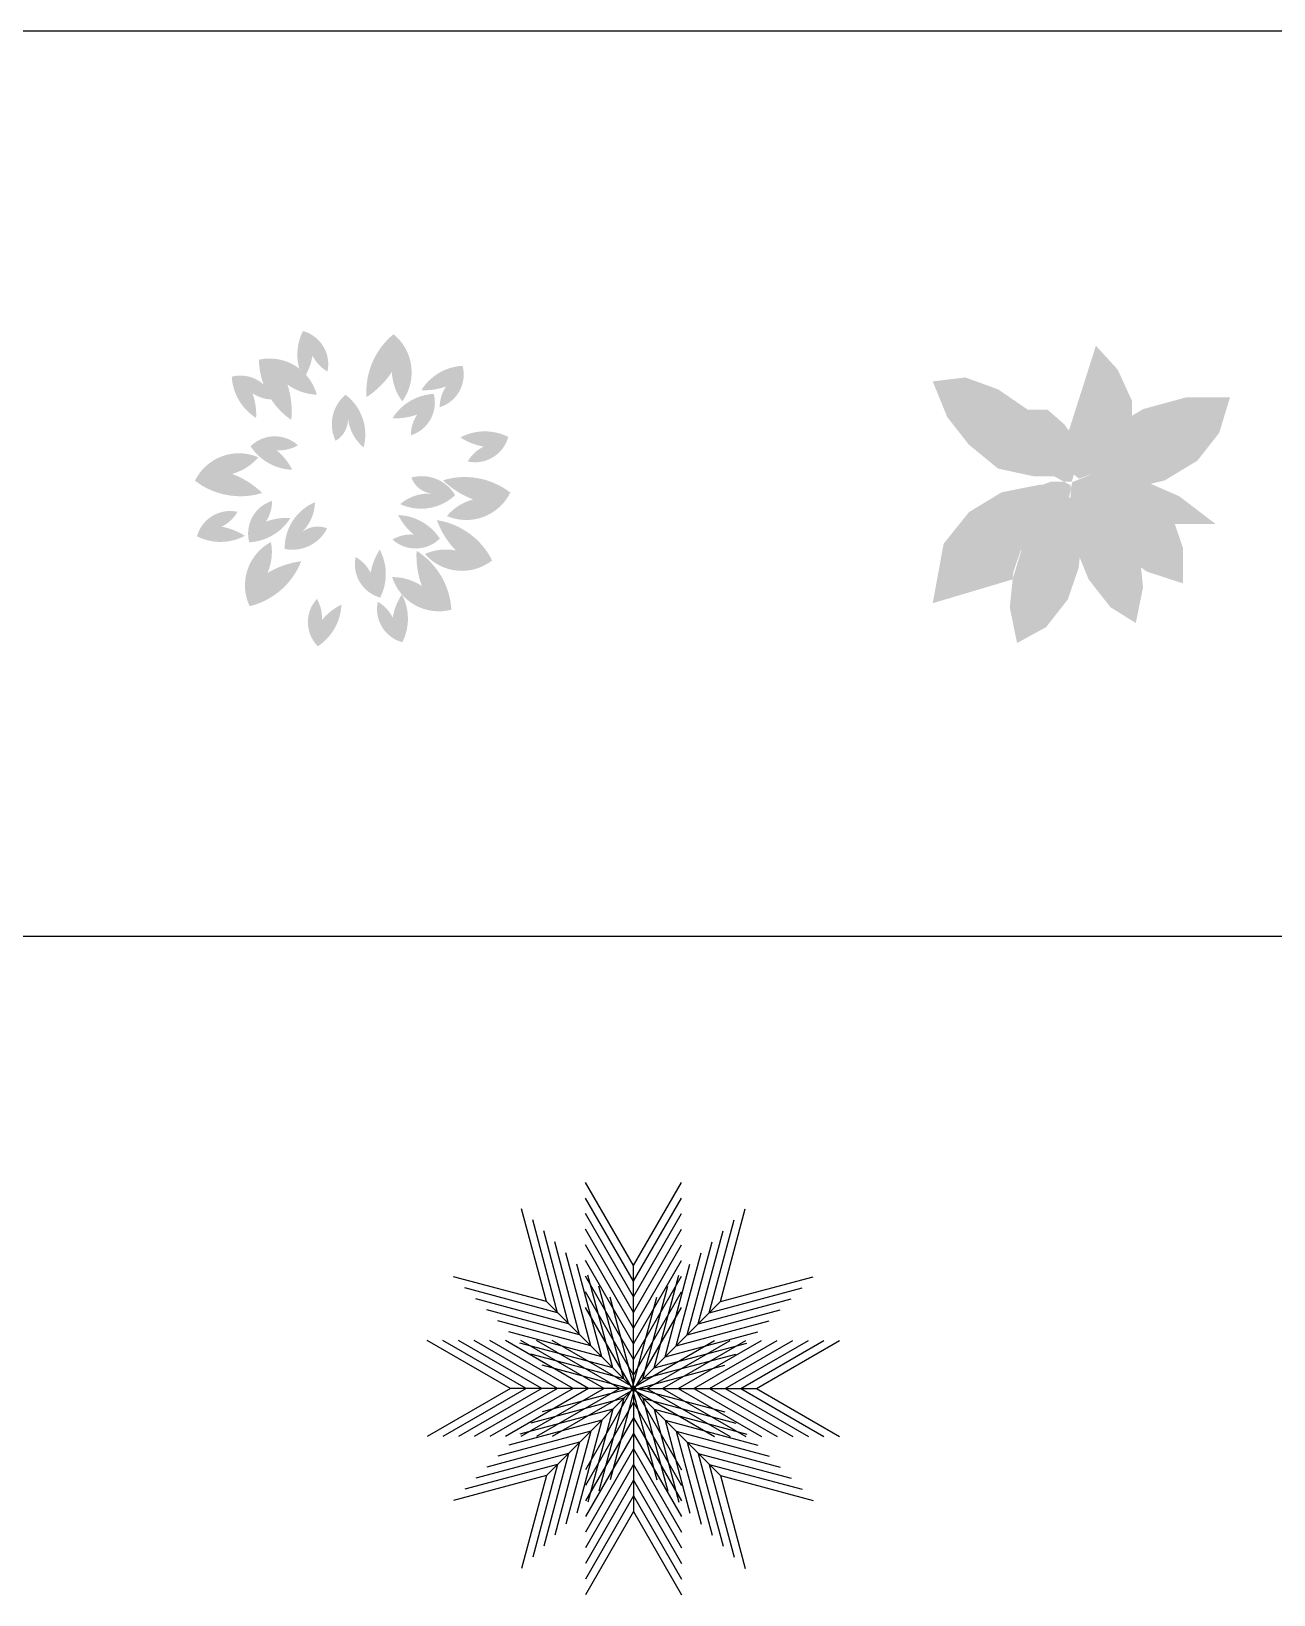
# Model space of a CAD drawing. Header units: millimetres. Extents: x 11966 to 133335, y 1756 to 88592.
# Drawn here: x 88446 to 107531, y 20750 to 44769 of the extents above; entities that cross this region are included whole.
import ezdxf

# ---------------------------------------------------------------- set-up
doc = ezdxf.new("R2010")
doc.units = ezdxf.units.MM
doc.layers.add('www.cad-blocks.net', color=7, linetype='Continuous')

# ---------------------------------------------------------------- blocks, each defined once
blk = doc.blocks.new('A$C5D8F42B2')
h = blk.add_hatch(color=72)
edge = h.paths.add_edge_path()
edge.add_arc((2.250505160661305, 2.842030039061228), 0.4978731137378011, 130.5155357901687, 205.2793200782415, ccw=False)
edge.add_arc((1.54424451411046, 2.711107115160758), 0.6372261887113932, -15.111915442013583, 53.07618310196301, ccw=False)
edge.add_arc((2.519997591815581, 2.978395363853451), 0.5637868811645603, 185.4370612256781, 230.2426175910658, ccw=False)
edge.add_arc((1.640911254448383, 2.905114750193661), 0.3184559044301756, -59.96451114610568, 3.5755767172727815, ccw=False)
edge = h.paths.add_edge_path()
edge.add_arc((1.138765885144721, 3.488661246455649), 0.6680847906645886, 183.2108565518895, 237.8683122090556, ccw=False)
edge.add_arc((0.5833873535477778, 3.02570465429153), 0.439941901613008, 17.58104795295702, 104.7025213490625, ccw=False)
edge.add_arc((0.99942511942686, 3.62857094711535), 0.4699917985449626, 235.89214001606558, 270.4089717505024, ccw=False)
edge.add_arc((-0.0004919929319839866, 2.966952684355419), 0.7851619443927828, -3.215739861449208, 20.30561586943071, ccw=False)
edge = h.paths.add_edge_path()
edge.add_arc((0.3273009591721348, 2.004026706581044), 0.6680847906644316, 243.2108565518863, 297.8683122090427, ccw=False)
edge.add_arc((0.4505438630792469, 1.291576493391858), 0.4399419016128068, 77.58104795292178, 164.7025213490706, ccw=False)
edge.add_arc((0.1364652213585487, 1.953308914003173), 0.4699917985448916, 295.89214001599623, 330.4089717504265, ccw=False)
edge.add_arc((0.2094848883346003, 0.7565461616245557), 0.7851619443925159, 56.78426013849253, 80.3056158693737, ccw=False)
edge = h.paths.add_edge_path()
edge.add_arc((0.4738330701266023, 1.439654160640202), 0.9544068438067338, 283.75206273574145, 338.40951839290017, ccw=False)
edge.add_arc((1.269184429062079, 0.7806380953716143), 0.6284884308761078, 118.12225413685391, 205.2437275329507, ccw=False)
edge.add_arc((0.3137514089005435, 1.207390387411124), 0.6714168550641744, -23.56665380007138, 10.95017793435892, ccw=False)
edge.add_arc((1.504294235675843, -0.02404379239442278), 1.121659920561105, 97.32546632238842, 120.84682205327499, ccw=False)
edge = h.paths.add_edge_path()
edge.add_arc((2.329879048205612, 0.4142495816272458), 0.9544068438064055, 3.2108565518756222, 57.86831220903548, ccw=False)
edge.add_arc((3.123276950453374, 1.075616141878527), 0.6284884308760944, 197.581047952987, 284.70252134912994, ccw=False)
edge.add_arc((2.528937284915401, 0.2143785807506902), 0.6714168550640274, 55.89214001605279, 90.40897175047382, ccw=False)
edge.add_arc((3.95739030260097, 1.159547527526684), 1.121659920560547, 176.7842601384942, 200.3056158693717, ccw=False)
edge = h.paths.add_edge_path()
edge.add_arc((3.454102469036343, 1.212112237957172), 0.954406843806446, 52.31721872925408, 106.97467438640771, ccw=False)
edge.add_arc((3.473561574294081, 2.244830641768658), 0.6284884308756634, 246.6874101303526, 333.8088835264978, ccw=False)
edge.add_arc((3.735505032762148, 1.231738642301025), 0.6714168550645755, 104.9985021934491, 139.515333927878, ccw=False)
edge.add_arc((3.956173687431601, 2.930305010358552), 1.121659920561173, 225.8906223159361, 249.4119780468258, ccw=False)
edge = h.paths.add_edge_path()
edge.add_arc((3.463831159183201, 2.923593500303923), 0.6680847906643886, 93.21085655189052, 147.8683122090448, ccw=False)
edge.add_arc((3.000874566989751, 3.478972031900412), 0.4399419016133559, -72.41895204699517, 14.702521349114079, ccw=False)
edge.add_arc((3.603740859814252, 3.06293426602133), 0.469991798545195, 145.8921400160179, 180.4089717504446, ccw=False)
edge.add_arc((2.942122597024309, 4.062851378380856), 0.7851619443927008, 266.78426013853283, 290.30561586941457, ccw=False)
edge = h.paths.add_edge_path()
edge.add_arc((2.058332678867828, 0.3521310464443559), 0.6680847906643214, -26.789143448140976, 27.868312209024907, ccw=False)
edge.add_arc((2.770782892056104, 0.4753739503512406), 0.4399419016130964, 167.5810479529519, 254.702521349049, ccw=False)
edge.add_arc((2.109050471445244, 0.161295308660101), 0.4699917985448916, 25.892140015996176, 60.408971750426474, ccw=False)
edge.add_arc((3.305813223824316, 0.2343149756366074), 0.7851619443922434, 146.7842601384975, 170.3056158693879, ccw=False)
edge = h.paths.add_edge_path()
edge.add_arc((0.5833358093750576, 2.874920093136552), 0.9544068438065643, 232.3234913072018, 286.98094696435504, ccw=False)
edge.add_arc((0.5639897632925113, 1.842199565161991), 0.6284884308756892, 66.69368270828528, 153.8151561044022, ccw=False)
edge.add_arc((0.301935395989176, 2.855262881727413), 0.6714168550640952, 285.00477477137485, 319.521606505817, ccw=False)
edge.add_arc((0.08145269678993827, 1.156672365707891), 1.121659920560796, 45.896894893833576, 69.41825062471759, ccw=False)
edge = h.paths.add_edge_path()
edge.add_arc((1.979196619249251, 3.735058426276282), 0.6680847906643214, 153.2108565518591, 207.8683122090248, ccw=False)
edge.add_arc((1.266746406090306, 3.611815522369398), 0.4399419016130964, -12.418952047048322, 74.702521349049, ccw=False)
edge.add_arc((1.928478826671835, 3.925894164060537), 0.4699917985448916, 205.8921400159963, 240.4089717504265, ccw=False)
edge.add_arc((0.7317160742932174, 3.852874497084031), 0.7851619443922434, 326.78426013849753, 350.3056158693878, ccw=False)
h = blk.add_hatch(color=86)
edge = h.paths.add_edge_path()
edge.add_arc((1.207299723115511, 0.55896019645661), 0.6680847906643806, 303.21085655189813, 357.8683122090608, ccw=False)
edge.add_arc((1.885921158589554, 0.3094665754902053), 0.4399419016131272, 137.5810479529628, 224.7025213491111, ccw=False)
edge.add_arc((1.155804750989773, 0.3683327032185844), 0.469991798544914, -4.107859983966023, 30.408971750467572, ccw=False)
edge.add_arc((2.228741530355137, -0.1668117863418956), 0.7851619443919738, 116.7842601385315, 140.3056158694191, ccw=False)
edge = h.paths.add_edge_path()
edge.add_arc((1.247355222616534, 1.733546201277477), 0.4978731137375501, 258.5969685626181, 333.3607528507116, ccw=False)
edge.add_arc((1.786017257241156, 1.258374521451969), 0.6372261887117315, 112.96951733045461, 181.1576158743867, ccw=False)
edge.add_arc((0.9737995461905484, 1.861565590974806), 0.5637868811643397, 313.51849399810646, 358.32405036349496, ccw=False)
edge.add_arc((1.573684877442929, 1.214804099937737), 0.3184559044298227, 68.116921626269, 131.6570094896635, ccw=False)
edge = h.paths.add_edge_path()
edge.add_arc((1.271050533323205, 2.926705202973153), 0.6680847906641709, 213.2108565518362, 267.8683122089993, ccw=False)
edge.add_arc((1.021556912357482, 2.24808376746887), 0.4399419016126287, 47.58104795291939, 134.7025213490455, ccw=False)
edge.add_arc((1.080423040144524, 2.978200175039547), 0.4699917985451533, 265.89214001609133, 300.40897175051725, ccw=False)
edge.add_arc((0.5452785505256088, 1.905263395704424), 0.7851619443924571, 26.784260138515776, 50.30561586940371, ccw=False)
edge = h.paths.add_edge_path()
edge.add_arc((1.773745742292931, 3.684181076042933), 0.9544068438063967, 180.894919878635, 235.5523755357964, ccw=False)
edge.add_arc((0.9542702585245024, 3.055415706571694), 0.6284884308760251, 15.26511127972708, 102.3865846758219, ccw=False)
edge.add_arc((1.582926827593383, 3.891932707597789), 0.6714168550649007, 233.5762033428093, 268.0930350772254, ccw=False)
edge.add_arc((0.1174465719268483, 3.005259158886929), 1.121659920560509, -5.531676534717121, 17.989679196170073, ccw=False)
edge = h.paths.add_edge_path()
edge.add_arc((3.148659909534445, 3.25804708335636), 0.954406843806813, 129.4663484500762, 184.1238041072137, ccw=False)
edge.add_arc((2.146136741555893, 3.506710020048104), 0.6284884308759939, -36.16346014884192, 50.95801324725261, ccw=False)
edge.add_arc((3.192113028239874, 3.536766341839666), 0.6714168550644269, 182.1476319142241, 216.6644636486424, ccw=False)
edge.add_arc((1.585171738962572, 4.129693027487974), 1.121659920560883, 303.0397520366846, 326.56110776756566, ccw=False)
edge = h.paths.add_edge_path()
edge.add_arc((2.903748118873636, 1.680014758608195), 0.4978731137377334, 30.767674614139196, 105.53145890219321, ccw=False)
edge.add_arc((2.89429431677604, 2.39824559791532), 0.6372261887116479, 245.14022338194178, 313.3283219258685, ccw=False)
edge.add_arc((2.992516158124545, 1.391324773594988), 0.5637868811645032, 85.6892000495921, 130.4947564149763, ccw=False)
edge.add_arc((3.069134035247089, 2.270126536099269), 0.3184559044299542, 200.2876276778499, 263.82771554125816, ccw=False)
edge = h.paths.add_edge_path()
edge.add_arc((2.951342791515344, 0.6717872386088857), 0.954406843806591, 26.609205592907927, 81.2666612500588, ccw=False)
edge.add_arc((3.416853620877646, 1.59384234872914), 0.6284884308761667, 220.979396994015, 308.10087039015787, ccw=False)
edge.add_arc((3.213404747763434, 0.5674027105924324), 0.6714168550640081, 79.29048905710442, 113.80732079153319, ccw=False)
edge.add_arc((4.149043599958077, 2.002116026882504), 1.121659920560339, 200.1826091795032, 223.7039649103857, ccw=False)
edge = h.paths.add_edge_path(flags=16)
edge.add_line((3.321307558154786, 1.246657833872177), (3.046682999102586, 1.320546017112747))
h = blk.add_hatch(color=50)
edge = h.paths.add_edge_path()
edge.add_arc((3.710228338945171, 2.083162766139594), 0.6680847906644316, 63.210856551886195, 117.8683122090427, ccw=False)
edge.add_arc((3.586985435038059, 2.795612979327871), 0.4399419016128068, 257.5810479529218, 344.70252134907054, ccw=False)
edge.add_arc((3.901064076788543, 2.133880558776582), 0.4699917985448916, 115.8921400159962, 150.4089717504264, ccw=False)
edge.add_arc((3.82804440981181, 3.330643311096082), 0.7851619443925159, 236.78426013849258, 260.30561586937375, ccw=False)
edge = h.paths.add_edge_path()
edge.add_arc((3.094446427388903, 2.564145834528063), 0.6680847906646398, 93.21085655184788, 147.8683122090105, ccw=False)
edge.add_arc((2.631489835195225, 3.119524366125006), 0.4399419016128397, -72.41895204706299, 14.702521349100095, ccw=False)
edge.add_arc((3.234356128019499, 2.703486600245924), 0.4699917985447283, 145.8921400160895, 180.4089717505314, ccw=False)
edge.add_arc((2.57273786523001, 3.703403712663658), 0.7851619443927008, 266.78426013853283, 290.30561586941457, ccw=False)
edge = h.paths.add_edge_path()
edge.add_arc((0.6578958208638142, 1.998039137364231), 0.6680847906639887, 273.21085655185016, 327.86831220902326, ccw=False)
edge.add_arc((1.120852413057492, 1.442660605766832), 0.4399419016128993, 107.5810479529462, 194.7025213491298, ccw=False)
edge.add_arc((0.5179861202329903, 1.858698371646369), 0.4699917985447299, -34.107859983886726, 0.4089717505602266, ccw=False)
edge.add_arc((1.179604382993375, 0.8587812592872979), 0.7851619443914297, 86.78426013852811, 110.30561586941201, ccw=False)
edge = h.paths.add_edge_path()
edge.add_arc((1.775296850780705, 0.9249304643008145), 0.668084790664542, -26.78914344810471, 27.868312209060605, ccw=False)
edge.add_arc((2.487747063969437, 1.048173368207699), 0.4399419016131998, 167.5810479529819, 254.7025213491164, ccw=False)
edge.add_arc((1.826014643387907, 0.7340947265170144), 0.4699917985446584, 25.89214001604728, 60.408971750476496, ccw=False)
edge.add_arc((3.022777395766752, 0.807114393493066), 0.7851619443922434, 146.7842601384975, 170.3056158693879, ccw=False)
edge = h.paths.add_edge_path()
edge.add_arc((2.576354054506282, 1.012707880720427), 0.6680847906646251, 33.210856551887105, 87.86831220904128, ccw=False)
edge.add_arc((2.825847675472005, 1.691329316223801), 0.439941901612961, 227.5810479529401, 314.70252134908924, ccw=False)
edge.add_arc((2.766981547714749, 0.961212908653124), 0.4699917985451533, 85.89214001609349, 120.4089717505172, ccw=False)
edge.add_arc((3.302126037303879, 2.034149687988702), 0.7851619443921553, 206.7842601385469, 230.3056158694301, ccw=False)
blk = doc.blocks.new('A$C5FD41495')
h = blk.add_hatch(color=14)
h.paths.add_polyline_path([(2.91361430155689, 1.734797086224489), (2.57695720488573, 1.881905861185942), (2.475253795472781, 1.857216276717963), (2.61368342954006, 1.781604425842716), (2.827919766720015, 1.500760388193839), (2.859271422936217, 1.409428994351174), (2.870767034138453, 1.407145708957842), (3.342086975917255, 1.407145708957842)])
h.paths.add_polyline_path([(2.461147157475125, 0.894137266822554), (2.142363487761031, 1.12630167130942), (1.842432615714415, 1.453953048575613), (1.62986256118279, 1.802277667499084), (1.62986256118279, 1.726225029886564), (1.638908095411125, 1.731871627498322), (1.767449897725101, 1.310605570996131), (1.736980734523968, 1.011038597487868), (1.842432615714415, 0.7518429544240917), (2.099516220342821, 0.4241915770983269), (2.399447092359651, 0.236962218684539), (2.485141627225858, 0.6582282751880939)])
h.paths.add_polyline_path([(2.356599824941213, 2.687964723925006), (2.356599824941213, 2.858173236938683), (2.185210755179014, 3.232631953823102), (1.928127150580622, 3.513475991471978), (1.608721980542668, 2.510315041026161), (1.707939804060743, 2.375120429110439), (1.707939804060743, 2.161336191816872), (2.356599824941213, 2.436907180435128)])
h = blk.add_hatch(color=86)
h.paths.add_polyline_path([(1.005244618128245, 1.65167951100625), (1.161399103884378, 1.821900903511278), (1.282585341968343, 1.865935267084069), (1.285418139069634, 1.875219105078713), (0.8140981972906047, 1.781604425842716), (0.428472790407568, 1.547567727812066), (0.128541918360952, 1.173109010926737), (1.160472038463922e-07, 0.4709989167160984), (0.9426399996048076, 0.7518429544240917), (0.9448716245508422, 0.7591566012094972), (0.9533518164521411, 0.8425321748748047), (1.041205084484773, 1.098459985348427), (0.888128753796309, 1.098459985348427), (0.888128753796309, 1.396347422218469)])
h.paths.add_polyline_path([(1.122360482460181, 2.460231125392284), (1.122360482460181, 2.754156926702535), (1.114029069337221, 2.76455855770223), (0.7712509298723944, 2.998595255733335), (0.3856255229595718, 3.139017274587104), (1.160472038463922e-07, 3.092209934968423), (0.1713891857793897, 2.670943878465778), (0.428472790407568, 2.34329250119913), (0.7712509298723944, 2.062448463550254), (1.199723604203427, 1.968833784313802), (1.438358782480691, 1.968833784313802), (1.395630832518464, 1.99212229601676), (1.239476346762558, 2.204899036604502)])
h.paths.add_polyline_path([(3.384934243365251, 2.483714519993782), (3.51347604564944, 2.904980576556), (2.999308836452428, 2.904980576556), (2.485141627225858, 2.76455855770223), (2.356599824941213, 2.687964723925006), (2.356599824941213, 2.436907180435128), (1.707939804060743, 2.161336191816872), (1.707939804060743, 2.119788340381774), (1.668739779550833, 1.991594467696132), (1.726823075758602, 1.942243278054093), (1.864094289816876, 1.99212229601676), (1.868892411952629, 1.991375102766369), (1.928127150580622, 2.015641123932483), (2.270905290075007, 1.968833784313802), (2.475253795472781, 1.857216276717963), (2.57695720488573, 1.881905861185942), (2.74222523182425, 1.922026444696485), (3.127850638737073, 2.156063142727589)])
h.paths.add_polyline_path([(2.859271422936217, 1.409428994351174), (2.827919766720015, 1.500760388193839), (2.61368342954006, 1.781604425842716), (2.475253795472781, 1.857216276717963), (2.270905290075007, 1.968833784313802), (1.928127150580622, 2.015641123932483), (1.868892411952629, 1.991375102766369), (2.137364639904945, 1.949566947875837), (2.371596368539258, 1.779345555370355), (2.527750854295391, 1.566568814723951), (2.605828097173344, 1.268681377853909), (2.293519125661078, 1.311236725994831), (2.020248775573009, 1.396347422218469), (1.786017046938468, 1.609124162865328), (1.644426488478985, 1.879228786130852, -0.1725597637911187), (1.643260679139303, 1.879063224815809), (1.62986256118279, 1.813199379104617), (1.62986256118279, 1.802277667499084), (1.842432615714415, 1.453953048575613), (2.142363487761031, 1.12630167130942), (2.461147157475125, 0.894137266822554), (2.527988894673854, 0.8454576336009723), (2.956461569004887, 0.7050356148058654), (2.956461569004887, 1.12630167130942)])
h.paths.add_polyline_path([(1.724602630277332, 0.8893395144925762), (1.736980734523968, 1.011038597487868), (1.767449897725101, 1.310605570996131), (1.638908095411125, 1.731871627498322), (1.62986256118279, 1.726225029886564), (1.62986256118279, 1.65167951100625), (1.551785318275051, 1.396347422218469), (1.356592211094267, 1.183570681631181), (1.161399103884378, 1.098459985348427), (1.048403985997538, 1.098459985348427), (0.9448716245508422, 0.7591566012094972), (0.910504549033476, 0.4212661183717046), (0.99619908389991, 6.186905920912977e-08), (1.338977223364509, 0.1872294203415095), (1.59606082799246, 0.5148807976077023)])
h = blk.add_hatch(color=50)
h.paths.add_polyline_path([(2.371596368539258, 1.779345555370355), (2.137364639904945, 1.949566947875837), (1.868892411952629, 1.991375102766369), (1.799585348295977, 1.962982866862831), (1.781222230627691, 1.955460260353675), (1.734023866023563, 1.93612503771169), (1.647672311140241, 1.90075037910924), (1.643961051527867, 1.882506187459285, -0.7056699890938171), (1.644426488478985, 1.879228786130852), (1.786017046938468, 1.609124162865328), (2.020248775573009, 1.396347422218469), (2.293519125661078, 1.311236725994831), (2.605828097173344, 1.268681377853909), (2.527750854295391, 1.566568814723951)])
h.paths.add_polyline_path([(1.62986256118279, 1.65167951100625), (1.62986256118279, 1.726225029886564), (1.609596665373374, 1.713574217205633), (1.62819627853446, 1.805008095651147), (1.62986256118279, 1.813199379104617), (1.62986256118279, 1.86445625165311), (1.551785318304383, 1.907011599734915), (1.395630832518464, 1.907011599734915), (1.161399103884378, 1.821900903511278), (1.005244618128245, 1.65167951100625), (0.888128753796309, 1.396347422218469), (0.888128753796309, 1.098459985348427), (1.161399103884378, 1.098459985348427), (1.356592211094267, 1.183570681631181), (1.551785318275051, 1.396347422277586)])
h.paths.add_polyline_path([(1.707939804060743, 2.375120429110439), (1.551785318275051, 2.587897169755934), (1.356592211094267, 2.75811856226187), (1.122360482460181, 2.75811856226187), (1.122360482460181, 2.460231125392284), (1.239476346762558, 2.204899036604502), (1.395630832518464, 1.99212229601676), (1.551785318275051, 1.907011599734915), (1.62986256118279, 1.907011599734915), (1.644502044212913, 1.912331018251962), (1.707939804060743, 2.119788340381774)])
blk = doc.blocks.new('A$C440A79EC')
at = {"color": 68}
for p, q in [((3.167380581683574, 5.05545084564892), (2.428770375076965, 6.334761250481279)), ((3.167380581683574, 5.05545084564892), (3.905990788291092, 6.334761250481279)), ((3.167380581683574, 4.815450845650957), (2.428770375076965, 6.094761250479678)), ((3.167380581683574, 4.815450845650957), (3.905990788291092, 6.094761250479678)), ((3.167380581683574, 4.575450845647538), (2.428770375076965, 5.854761250481715)), ((3.167380581683574, 4.575450845647538), (3.905990788291092, 5.854761250481715)), ((4.502447838901389, 4.502447881027365), (4.884780615655473, 5.929333229273652)), ((3.167380581683574, 4.335450845647756), (2.428770375076965, 5.614761250480115)), ((3.167380581683574, 4.335450845647756), (3.905990788291092, 5.614761250480115)), ((4.163036583931898, 4.163036626058783), (4.545369360685982, 5.589921974305071)), ((4.332742211416189, 4.332742253544893), (4.715074988171182, 5.75962760179118)), ((3.167380581683574, 4.095450845647974), (2.428770375076965, 5.374761250482152)), ((3.167380581683574, 4.095450845647974), (3.905990788291092, 5.374761250482152)), ((3.993330956447608, 3.993330998576312), (4.375663733201691, 5.42021634682078)), ((3.167380581683574, 3.855450845648193), (2.428770375076965, 5.134761250480551)), ((3.167380581683574, 3.855450845648193), (3.905990788291092, 5.134761250480551)), ((3.653919701477207, 3.653919743605911), (4.0362524782322, 5.08080509185038)), ((3.823625328962407, 3.823625371090202), (4.205958105716491, 5.25051071933467)), ((3.167380581683574, 3.615450845648411), (3.905990788291092, 4.894761250482588)), ((3.484214073992916, 3.484214116119801), (3.866546850747, 4.91109946436427)), ((4.502447838901389, 4.502447881027365), (5.929333187146767, 4.884780657784177)), ((4.332742211416189, 4.332742253544893), (5.759627559662476, 4.715075030298067)), ((3.993330956447608, 3.993330998576312), (5.420216304692076, 4.375663775327666)), ((4.163036583931898, 4.163036626058783), (5.589921932177276, 4.545369402813776)), ((3.823625328962407, 3.823625371090202), (5.250510677207785, 4.205958147843376)), ((3.653919701477207, 3.653919743605911), (5.080805049723494, 4.036252520357266))]:
    blk.add_line(p, q, dxfattribs=at)
at = {"color": 64}
for p, q in [((1.832313324466668, 4.502447881027365), (1.449980547712585, 5.929333229273652)), ((2.002018951950959, 4.332742253544893), (1.619686175197785, 5.75962760179118)), ((2.171724579435249, 4.163036626058783), (1.789391802682076, 5.589921974305071)), ((2.34143020692045, 3.993330998576312), (1.959097430166366, 5.42021634682078)), ((2.51113583440565, 3.823625371090202), (2.128803057651567, 5.25051071933467)), ((2.680841461889941, 3.653919743605911), (2.298508685136767, 5.08080509185038)), ((3.167380581683574, 3.615450845648411), (2.428770375076965, 4.894761250482588)), ((2.850547089374231, 3.484214116119801), (2.468214312621058, 4.91109946436427)), ((3.167380581683574, 3.375450845648629), (2.428770375076965, 4.654761250480988)), ((3.020252716859432, 3.314508488635511), (2.637919940105348, 4.741393836881798)), ((3.189958344344632, 3.144802861149401), (2.807625567590549, 4.571688209395688)), ((3.167380581683574, 3.135450845648847), (2.428770375076965, 4.414761250483025)), ((2.959310359846313, 3.167380623811368), (1.679999955013955, 3.905990830419796)), ((3.199310359846095, 3.167380623811368), (1.919999955014646, 3.905990830419796)), ((3.375450803521744, 3.167380623811368), (4.654761208354103, 3.905990830419796)), ((3.020252716859432, 3.314508488635511), (1.593367368614963, 3.696841265388684)), ((3.135450803521053, 3.167380623811368), (4.414761208354321, 2.428770417202941)), ((3.144802819023425, 3.189958386473336), (4.571688167268803, 2.807625609716524)), ((3.167380581683574, 3.199310401973889), (3.905990788291092, 1.919999997139712)), ((3.375450803521744, 3.167380623811368), (4.654761208354103, 2.428770417202941)), ((3.615450803521526, 3.167380623811368), (4.894761208353884, 2.428770417202941)), ((3.855450803521308, 3.167380623811368), (5.134761208353666, 2.428770417202941)), ((4.095450803521999, 3.167380623811368), (5.374761208353448, 2.428770417202941)), ((4.33545080352178, 3.167380623811368), (5.614761208354139, 2.428770417202941)), ((4.575450803521562, 3.167380623811368), (5.854761208353921, 2.428770417202941)), ((4.815450803522253, 3.167380623811368), (6.094761208353702, 2.428770417202941)), ((5.055450803522035, 3.167380623811368), (6.334761208354394, 2.428770417202941)), ((3.314508446508626, 3.020252758987226), (4.741393794753094, 2.637919982234052)), ((3.484214073992916, 2.850547131502935), (4.911099422238294, 2.468214354747943)), ((3.653919701477207, 2.680841504016826), (5.080805049723494, 2.298508727265471)), ((3.823625328962407, 2.511135876532535), (5.250510677207785, 2.128803099779361)), ((3.993330956447608, 2.341430249046425), (5.420216304692076, 1.95909747229507)), ((4.163036583931898, 2.171724621563953), (5.589921932177276, 1.789391844808961)), ((4.332742211416189, 2.002018994077844), (5.759627559662476, 1.61968621732467)), ((4.502447838901389, 1.832313366595372), (5.929333187146767, 1.44998058983856))]:
    blk.add_line(p, q, dxfattribs=at)
at = {"color": 32}
for q in [(3.167380581683574, 5.05545084564892), (1.832313324466668, 4.502447881027365), (4.502447838901389, 4.502447881027365), (1.279310359846932, 3.167380623811368), (1.832313324466668, 1.832313366595372), (4.502447838901389, 1.832313366595372), (3.167380581683574, 1.279310401973817), (5.055450803522035, 3.167380623811368)]:
    blk.add_line((3.167380581683574, 3.167380623811368), q, dxfattribs=at)
at = {"color": 62}
for p, q in [((1.832313324466668, 4.502447881027365), (0.40542797622129, 4.884780657784177)), ((2.002018951950959, 4.332742253544893), (0.5751336037064902, 4.715075030298067)), ((2.171724579435249, 4.163036626058783), (0.744839231190781, 4.545369402813776)), ((2.34143020692045, 3.993330998576312), (0.9145448586759812, 4.375663775327666)), ((2.51113583440565, 3.823625371090202), (1.084250486160272, 4.205958147843376)), ((1.279310359846932, 3.167380623811368), (-4.498542693909258e-08, 3.905990830419796)), ((1.519310359846713, 3.167380623811368), (0.2399999550143548, 3.905990830419796)), ((1.759310359846495, 3.167380623811368), (0.4799999550141365, 3.905990830419796)), ((1.999310359846277, 3.167380623811368), (0.7199999550139182, 3.905990830419796)), ((2.239310359846058, 3.167380623811368), (0.9599999550137, 3.905990830419796)), ((2.47931035984584, 3.167380623811368), (1.199999955014391, 3.905990830419796)), ((2.680841461889941, 3.653919743605911), (1.253956113645472, 4.036252520357266)), ((2.850547089374231, 3.484214116119801), (1.423661741129763, 3.866546892874794)), ((2.719310359846531, 3.167380623811368), (1.439999955014173, 3.905990830419796)), ((3.189958344344632, 3.144802861149401), (1.763072996099254, 3.527135637906213)), ((2.47931035984584, 3.167380623811368), (1.199999955014391, 2.428770417202941)), ((2.719310359846531, 3.167380623811368), (1.439999955014173, 2.428770417202941)), ((2.959310359846313, 3.167380623811368), (1.679999955013955, 2.428770417202941)), ((3.189958344344632, 3.189958386473336), (1.763072996099254, 2.807625609716524)), ((3.199310359846095, 3.167380623811368), (1.919999955014646, 2.428770417202941)), ((3.167380581683574, 3.199310401973889), (2.428770375076965, 1.919999997139712)), ((3.189958344344632, 3.189958386473336), (2.807625567590549, 1.763073038227049)), ((3.144802819023425, 3.189958386473336), (3.527135595777509, 1.763073038227049)), ((3.020252716859432, 3.020252758987226), (1.593367368614963, 2.637919982234052)), ((3.167380581683574, 2.959310401974108), (2.428770375076965, 1.679999997141749)), ((3.020252716859432, 3.020252758987226), (2.637919940105348, 1.593367410740939)), ((3.167380581683574, 2.959310401974108), (3.905990788291092, 1.679999997141749)), ((3.314508446508626, 3.020252758987226), (3.696841223262709, 1.593367410740939)), ((2.680841461889941, 2.680841504016826), (1.253956113645472, 2.298508727265471)), ((2.850547089374231, 2.850547131502935), (1.423661741129763, 2.468214354747943)), ((3.167380581683574, 2.719310401974326), (2.428770375076965, 1.439999997140148)), ((2.850547089374231, 2.850547131502935), (2.468214312621058, 1.423661783258467)), ((3.167380581683574, 2.719310401974326), (3.905990788291092, 1.439999997140148)), ((3.484214073992916, 2.850547131502935), (3.866546850747, 1.423661783258467)), ((3.653919701477207, 2.680841504016826), (4.0362524782322, 1.253956155772357)), ((3.167380581683574, 2.479310401974544), (2.428770375076965, 1.199999997142186)), ((3.167380581683574, 2.479310401974544), (3.905990788291092, 1.199999997142186)), ((3.823625328962407, 2.511135876532535), (4.205958105716491, 1.084250528288067)), ((3.167380581683574, 2.239310401974762), (3.905990788291092, 0.959999997140585)), ((3.993330956447608, 2.341430249046425), (4.375663733201691, 0.9145449008019568)), ((4.163036583931898, 2.171724621563953), (4.545369360685982, 0.7448392733176661)), ((3.167380581683574, 1.999310401974981), (3.905990788291092, 0.7199999971426223)), ((4.332742211416189, 2.002018994077844), (4.715074988171182, 0.5751336458315564)), ((4.502447838901389, 1.832313366595372), (4.884780615655473, 0.4054280183490846))]:
    blk.add_line(p, q, dxfattribs=at)
at = {"color": 66}
for p, q in [((3.144802819023425, 3.144802861149401), (3.527135595777509, 4.571688209395688)), ((3.167380581683574, 3.375450845648629), (3.905990788291092, 4.654761250480988)), ((3.314508446508626, 3.314508488635511), (3.696841223262709, 4.741393836881798)), ((3.167380581683574, 3.135450845648847), (3.905990788291092, 4.414761250483025)), ((3.135450803521053, 3.167380623811368), (4.414761208354321, 3.905990830419796)), ((3.484214073992916, 3.484214116119801), (4.911099422238294, 3.866546892874794)), ((3.615450803521526, 3.167380623811368), (4.894761208353884, 3.905990830419796)), ((3.855450803521308, 3.167380623811368), (5.134761208353666, 3.905990830419796)), ((4.095450803521999, 3.167380623811368), (5.374761208353448, 3.905990830419796)), ((4.33545080352178, 3.167380623811368), (5.614761208354139, 3.905990830419796)), ((4.575450803521562, 3.167380623811368), (5.854761208353921, 3.905990830419796)), ((4.815450803522253, 3.167380623811368), (6.094761208353702, 3.905990830419796)), ((5.055450803522035, 3.167380623811368), (6.334761208354394, 3.905990830419796)), ((3.314508446508626, 3.314508488635511), (4.741393794753094, 3.696841265388684)), ((3.144802819023425, 3.144802861149401), (4.571688167268803, 3.527135637906213))]:
    blk.add_line(p, q, dxfattribs=at)
at = {"color": 60}
for p, q in [((1.279310359846932, 3.167380623811368), (-4.498542693909258e-08, 2.428770417202941)), ((1.519310359846713, 3.167380623811368), (0.2399999550143548, 2.428770417202941)), ((1.759310359846495, 3.167380623811368), (0.4799999550141365, 2.428770417202941)), ((1.999310359846277, 3.167380623811368), (0.7199999550139182, 2.428770417202941)), ((2.239310359846058, 3.167380623811368), (0.9599999550137, 2.428770417202941)), ((2.680841461889941, 2.680841504016826), (2.298508685136767, 1.253956155772357)), ((2.51113583440565, 2.511135876532535), (1.084250486160272, 2.128803099779361)), ((2.51113583440565, 2.511135876532535), (2.128803057651567, 1.084250528288067)), ((2.171724579435249, 2.171724621563953), (0.744839231190781, 1.789391844808961)), ((2.34143020692045, 2.341430249046425), (0.9145448586759812, 1.95909747229507)), ((2.171724579435249, 2.171724621563953), (1.789391802682076, 0.7448392733176661)), ((2.34143020692045, 2.341430249046425), (1.959097430166366, 0.9145449008019568)), ((3.167380581683574, 2.239310401974762), (2.428770375076965, 0.959999997140585)), ((2.002018951950959, 2.002018994077844), (0.5751336037064902, 1.61968621732467)), ((2.002018951950959, 2.002018994077844), (1.619686175197785, 0.5751336458315564)), ((3.167380581683574, 1.999310401974981), (2.428770375076965, 0.7199999971426223)), ((1.832313324466668, 1.832313366595372), (0.40542797622129, 1.44998058983856)), ((1.832313324466668, 1.832313366595372), (1.449980547712585, 0.4054280183490846)), ((3.167380581683574, 1.759310401975199), (2.428770375076965, 0.4799999971410216)), ((3.167380581683574, 1.759310401975199), (3.905990788291092, 0.4799999971410216)), ((3.167380581683574, 1.519310401971779), (2.428770375076965, 0.2399999971430589)), ((3.167380581683574, 1.519310401971779), (3.905990788291092, 0.2399999971430589)), ((3.167380581683574, 1.279310401973817), (2.428770375076965, -2.858541847672313e-09)), ((3.167380581683574, 1.279310401973817), (3.905990788291092, -2.858541847672313e-09))]:
    blk.add_line(p, q, dxfattribs=at)
blk = doc.blocks.new('FORMAT')
at = {"layer": 'www.cad-blocks.net', "color": 155, "true_color": 0x546d8e}
for p, q in [((133334.8861012461, 44768.51983993675), (19423.91075465872, 44768.51983993559)), ((133334.8861012461, 30861.7261496369), (19423.91075465872, 30861.72614963644))]:
    blk.add_line(p, q, dxfattribs=at)

msp = doc.modelspace()

# ---------------------------------------------------------------- block references
for name, p, xscale, yscale, zscale in [('A$C5D8F42B2', (90959.49468274412, 35320.49746006948), 1200, 1200, 1200), ('A$C5FD41495', (102293.0257954071, 35369.77146625135), 1300, 1300, 1300), ('A$C440A79EC', (94527.95307762708, 20749.60253782698), 1000, 1000, 1000)]:
    msp.add_blockref(name, p, dxfattribs=dict(xscale=xscale, yscale=yscale, zscale=zscale))
at = {"layer": 'www.cad-blocks.net'}
msp.add_blockref('FORMAT', (0, 0), dxfattribs=at)

doc.saveas('drawing.dxf')
